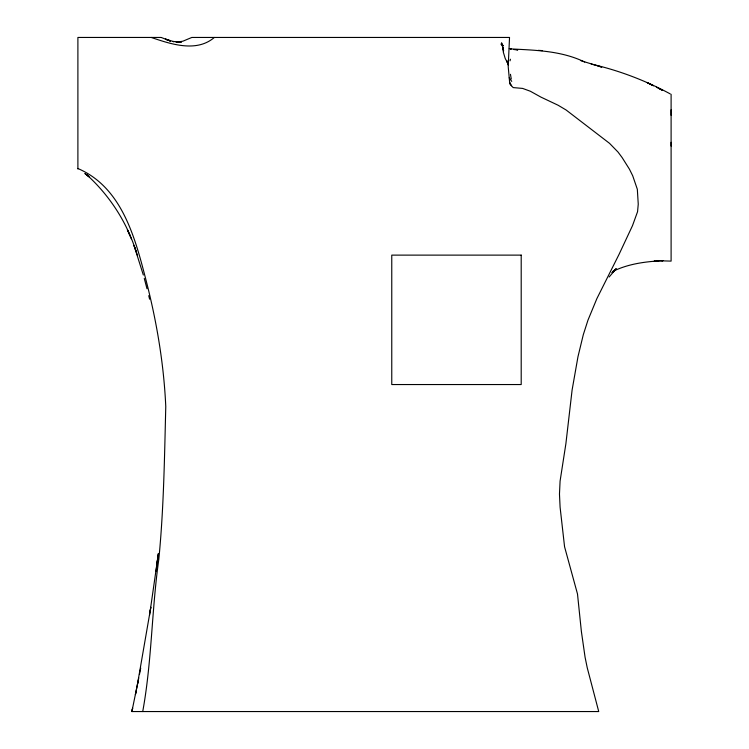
<?xml version="1.0" encoding="UTF-8"?>
<svg xmlns="http://www.w3.org/2000/svg" width="749" height="749" viewBox="0 0 749 749"><rect width="100%" height="100%" fill="white"/><g stroke="black" fill="none" stroke-linecap="round" stroke-linejoin="round"><path stroke-width="1.12" d="M671.104 146.074L671.104 142.301M158.254 553.979L157.103 563.098L158.282 553.67M157.721 558.267L149.557 615.275M156.55 567.218L157.187 562.396L156.007 571.215M671.104 109.794L671.104 115.29M150.137 611.512L150.821 607.233L137.442 684.417L138.752 677.901M137.385 684.642L135.41 694.595L138.078 681.272M136.018 691.383L131.88 711.55L598.732 711.55L587.235 667.752L585.081 657.238L581.374 631.435L577.498 593.994L564.568 546.779L560.093 507.185L559.475 494.031L560.083 481.101L565.879 443.773L572.105 389.995L577.975 356.711L583.293 334.719L587.956 320.197L596.887 298.589L619.058 254.351L632.502 225.646L637.558 211.705L638.251 204.177L637.333 189.272L632.699 175.753L629.46 169.218L622.147 157.599L618.028 152.066L609.527 143.331L566.085 109.981L558.099 105.235L540.918 97.108L530.348 91.238L522.615 88.419L513.168 87.586L509.769 83.916L508.206 66.577L509.526 37.45L191.838 37.45L182.84 41.214L176.081 42.216L181.427 42.113L172.935 41.457L173.918 41.672L165.482 39.145L170.341 40.933L165.482 39.145L170.023 40.792L169.489 40.596M139.445 674.503L140.718 668.024M142.722 711.55C151.916 661.339 151.626 609.855 158.816 559.288C163.797 508.562 164.48 457.517 165.772 406.595C163.872 364.332 156.822 322.313 146.327 281.362C135.391 238.828 122.415 187.522 77.896 168.525M510.032 60.838L510.415 59.227M609.143 277.018L616.258 268.61L611.961 272.627L614.929 270.127L613.159 271.222M612.719 271.981L614.929 270.127M214.354 37.45C196.444 52.786 170.856 44.097 151.242 37.45M613.15 271.269C628.589 263.714 645.984 261.513 662.977 260.689L657.903 260.886M654.729 261.129L654.111 261.176L658.493 260.877M161.119 37.45L77.896 37.45L77.896 168.965M661.788 260.839L671.104 261.111L671.104 94.29M584.688 62.008C561.375 50.735 535.704 50.23 510.528 48.9L511.155 49.041L509.283 48.563M538.213 50.352L542.342 50.595L541.845 50.567M513.748 49.5L517.681 49.977L517.072 49.902M591.261 64.086C618.871 70.406 645.292 80.433 670.205 93.878M598.086 66.062L601.747 67.082L581.009 60.744M161.316 37.497L165.66 39.21M653.437 85.723L647.305 82.708L653.353 85.686M659.354 88.719L662.275 90.198L656.405 87.221M503.291 45.717L500.969 43.976L502.794 45.399M87.174 175.191L84.88 173.468L88.972 176.773L86.519 174.554C108.652 194.609 125.448 219.944 135.035 248.265L133.987 245.41L143.34 275.023M502.982 45.474L501.521 44.21L503.169 45.792M502.008 44.491L502.364 44.865L501.549 42.833L503.6 51.035L502.804 46.972M509.198 77.802L511.736 81.369M507.541 62.785L505.266 58.6L503.328 52.196L502.972 47.833M509.601 82.081L511.464 85.76M131.356 238.865L127.377 229.774L128.528 232.274M128.762 232.78L130.101 235.757M508.047 63.993L506.717 60.613L508.421 65.472M136.252 251.758L135.232 248.78L137.376 255.184M144.267 278.422L146.991 288.721M148.742 295.677L149.603 299.188M510.462 74.301L511.258 78.982M132.629 708.161L131.88 711.55L132.629 708.161M521.201 255.119L391.764 255.119L391.764 384.546L521.201 384.546L521.201 255.119"/></g></svg>
